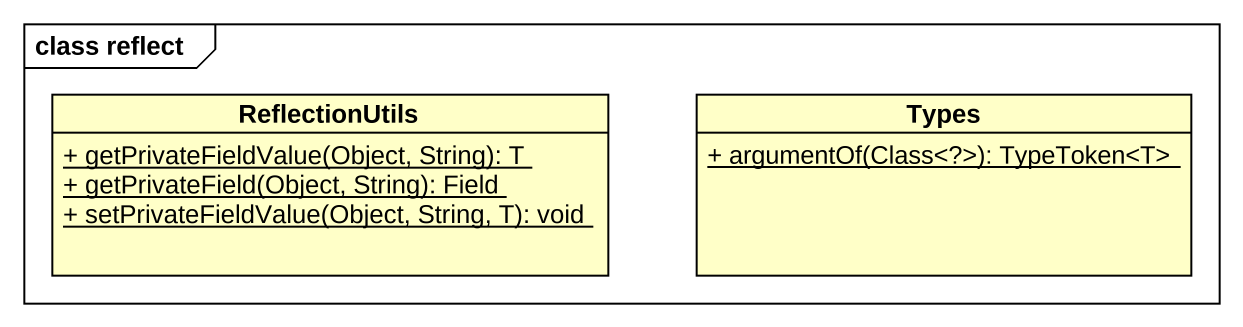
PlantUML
@startuml
mainframe class reflect
hide circle
hide empty members
skinparam classAttributeIconSize 0
class ReflectionUtils #FFFFC8 {
  {static} + getPrivateFieldValue(Object, String): T
  {static} + getPrivateField(Object, String): Field
  {static} + setPrivateFieldValue(Object, String, T): void
}
class Types #FFFFC8 {
  {static} + argumentOf(Class<?>): TypeToken<T>
}
@enduml
